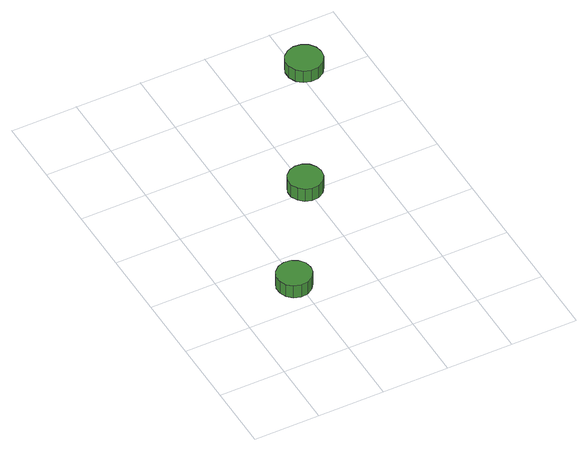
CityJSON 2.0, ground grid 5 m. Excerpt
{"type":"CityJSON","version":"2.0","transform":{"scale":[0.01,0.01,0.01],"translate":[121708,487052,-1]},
"CityObjects":{
"tree1":{"type":"SolitaryVegetationObject","attributes":{"function":"something"}},
"tree2":{"type":"SolitaryVegetationObject","attributes":{"function":"something"},"geometry":[{"type":"MultiSurface","lod":"1","boundaries":[[[0,1,2,3,4,5,6,7,8,9,10,11,12,13,14]],[[15,16,17,18,19,20,21,22,23,24,25,26,27,28,29]],[[0,29,28,1]],[[1,28,27,2]],[[2,27,26,3]],[[3,26,25,4]],[[4,25,24,5]],[[5,24,23,6]],[[6,23,22,7]],[[7,22,21,8]],[[8,21,20,9]],[[9,20,19,10]],[[10,19,18,11]],[[11,18,17,12]],[[12,17,16,13]],[[13,16,15,14]],[[14,15,29,0]]]}]},
"tree3":{"type":"SolitaryVegetationObject","attributes":{"function":"something"},"geometry":[{"type":"MultiSurface","lod":"1","boundaries":[[[30,31,32,33,34,35,36,37,38,39,40,41,42,43,44]],[[45,46,47,48,49,50,51,52,53,54,55,56,57,58,59]],[[30,59,58,31]],[[31,58,57,32]],[[32,57,56,33]],[[33,56,55,34]],[[34,55,54,35]],[[35,54,53,36]],[[36,53,52,37]],[[37,52,51,38]],[[38,51,50,39]],[[39,50,49,40]],[[40,49,48,41]],[[41,48,47,42]],[[42,47,46,43]],[[43,46,45,44]],[[44,45,59,30]]]}]},
"tree4":{"type":"SolitaryVegetationObject","attributes":{"function":"something"},"geometry":[{"type":"MultiSurface","lod":"1","boundaries":[[[60,61,62,63,64,65,66,67,68,69,70,71,72,73,74]],[[75,76,77,78,79,80,81,82,83,84,85,86,87,88,89]],[[60,89,88,61]],[[61,88,87,62]],[[62,87,86,63]],[[63,86,85,64]],[[64,85,84,65]],[[65,84,83,66]],[[66,83,82,67]],[[67,82,81,68]],[[68,81,80,69]],[[69,80,79,70]],[[70,79,78,71]],[[71,78,77,72]],[[72,77,76,73]],[[73,76,75,74]],[[74,75,89,60]]]}]}
},
"vertices":[
[600,731,158],[589,784,158],[557,828,158],[510,855,158],[456,860,158],[405,843,158],[365,807,158],[343,758,158],[343,704,158],[365,655,158],[405,618,158],[456,602,158],[510,607,158],[557,634,158],[589,678,158],[589,678,49],[557,634,49],[510,607,49],[456,602,49],[405,618,49],[365,655,49],[343,704,49],[343,758,49],[365,807,49],[405,843,49],[456,860,49],[510,855,49],[557,828,49],[589,784,49],[600,731,49],
[1120,1540,161],[1109,1592,161],[1078,1634,161],[1032,1661,161],[980,1666,161],[929,1650,161],[890,1615,161],[868,1566,161],[868,1513,161],[890,1465,161],[929,1429,161],[980,1413,161],[1032,1418,161],[1078,1445,161],[1109,1488,161],[1109,1488,48],[1078,1445,48],[1032,1418,48],[980,1413,48],[929,1429,48],[890,1465,48],[868,1513,48],[868,1566,48],[890,1615,48],[929,1650,48],[980,1666,48],[1032,1661,48],[1078,1634,48],[1109,1592,48],[1120,1540,48],
[1687,2593,153],[1676,2648,153],[1643,2694,153],[1594,2722,153],[1537,2728,153],[1484,2711,153],[1442,2673,153],[1419,2621,153],[1419,2565,153],[1442,2513,153],[1484,2475,153],[1537,2458,153],[1594,2464,153],[1643,2492,153],[1676,2538,153],[1676,2538,49],[1643,2492,49],[1594,2464,49],[1537,2458,49],[1484,2475,49],[1442,2513,49],[1419,2565,49],[1419,2621,49],[1442,2673,49],[1484,2711,49],[1537,2728,49],[1594,2722,49],[1643,2694,49],[1676,2648,49],[1687,2593,49]
]}
